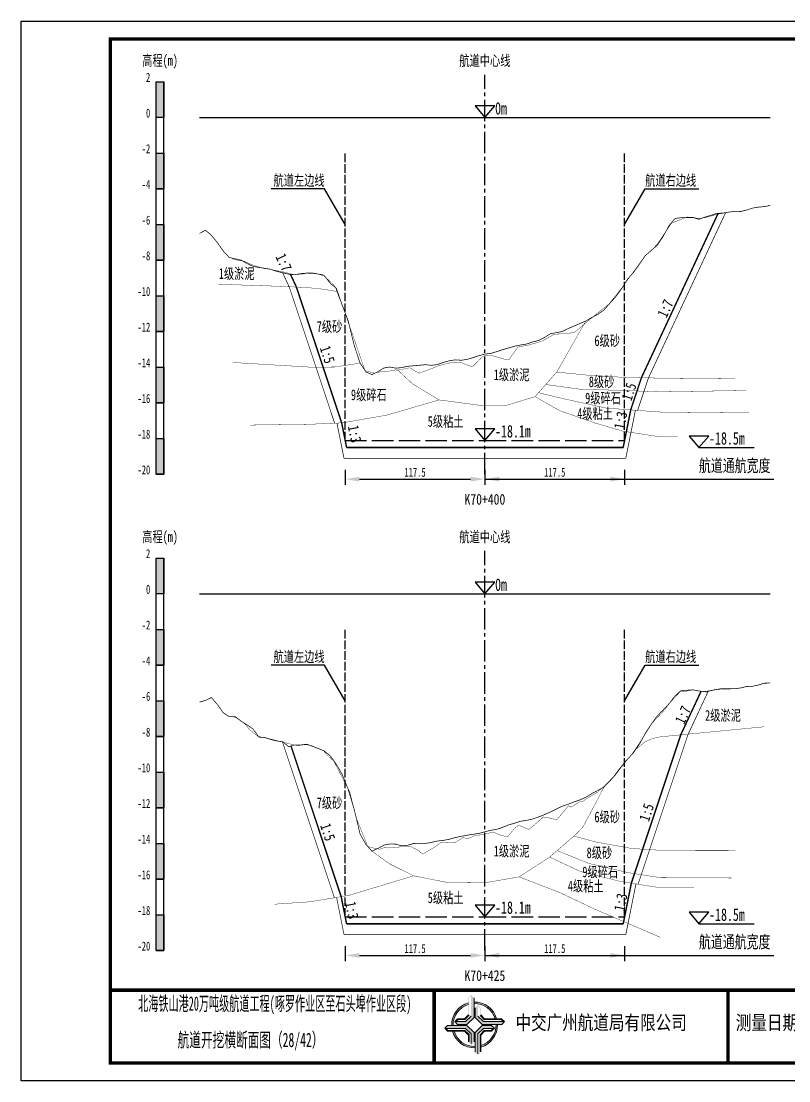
# Model space of a CAD drawing. Header units: millimetres. Extents: x 0 to 1680, y -8762 to 0.
# Drawn here: x 630 to 845.2, y -4752 to -4455 of the extents above; entities that cross this region are included whole.
import ezdxf
from ezdxf.enums import TextEntityAlignment as Align

# ---------------------------------------------------------------- set-up
doc = ezdxf.new("R2010")
doc.units = ezdxf.units.MM
for name, pattern in [('ACAD_ISO02W100', [15, 12, -3]), ('ACAD_ISO05W100', [33, 24, -3, 0, -3, 0, -3]), ('CENTER2', [1.125, 0.75, -0.125, 0.125, -0.125])]:
    doc.linetypes.add(name, pattern=pattern)
for name, color, linetype in [('0-桩号', 1, 'Continuous'), ('0-航道左右边线标注', 8, 'Continuous'), ('1-疏浚底高', 7, 'Continuous'), ('1-通航宽度', 7, 'Continuous'), ('1-通航底高', 7, 'Continuous'), ('202601', 5, 'Continuous'), ('DMX', 20, 'Continuous'), ('L1', 7, 'Continuous'), ('图幅外框线', 145, 'Continuous'), ('地质分层', 6, 'Continuous'), ('坡比', 1, 'Continuous'), ('尺寸标注', 1, 'Continuous'), ('开挖线', 4, 'Continuous'), ('标尺', 7, 'Continuous'), ('超挖线', 3, 'Continuous'), ('辅助框', 7, 'Continuous'), ('通航底面线', 7, 'ACAD_ISO02W100')]:
    doc.layers.add(name, color=color, linetype=linetype)
doc.styles.get("Standard").update_dxf_attribs({"font": 'arial.ttf'})
doc.styles.add('仿宋', font='仿宋_GB2312.ttf', dxfattribs={"width": 0.8})
doc.styles.add('仿宋GB2312', font='仿宋_GB2312.ttf', dxfattribs={"width": 0.7, "height": 2.5})
doc.styles.add('仿宋体', font='仿宋_GB2312.ttf', dxfattribs={"width": 0.8})
doc.dimstyles.new('2000', dxfattribs={"dimtxt": 3, "dimasz": 2.5, "dimexe": 1.25, "dimexo": 0.625, "dimtad": 1, "dimlfac": 2, "dimdsep": 46, "dimtxsty": 'Standard', "dimcen": 2.5, "dimadec": 0, "dimazin": 0, "dimtfac": 1, "dimtmove": 0, "dimatfit": 3, "dimfxl": 0, "dimarcsym": 0})

# ---------------------------------------------------------------- blocks, each defined once
blk = doc.blocks.new('标尺')
at = {"layer": '标尺', "linetype": 'Continuous'}
for points in [[(-2.116669999959413, 100), (0, 100), (0, 90), (-2.116669999959413, 90)], [(-2.116669999959413, 80), (0, 80), (0, 70), (-2.116669999959413, 70)], [(-2.116669999959413, 60), (0, 60), (0, 50), (-2.116669999959413, 50)], [(-2.116669999959413, 40), (0, 40), (0, 30), (-2.116669999959413, 30)], [(-2.116669999959413, 20), (0, 20), (0, 10), (-2.116669999959413, 10)], [(-2.116669999959413, 0), (0, 0), (0, -10), (-2.116669999959413, -10)]]:
    blk.add_hatch(color=256, dxfattribs=at).paths.add_polyline_path(points)
for p, q in [((-2.116669999959413, -10), (-2.116669999959413, 100)), ((0, -10), (0, 100)), ((-2.116669999959413, 80), (0, 80)), ((-2.116669999959413, 70), (0, 70)), ((-2.116669999959413, 60), (0, 60)), ((-2.116669999959413, 50), (0, 50)), ((-2.116669999959413, 40), (0, 40)), ((-2.116669999959413, 30), (0, 30)), ((-2.116669999959413, 20), (0, 20)), ((-2.116669999959413, 10), (0, 10)), ((-2.116669999959413, 0), (0, 0)), ((-2.116669999959413, -10), (0, -10))]:
    blk.add_line(p, q, dxfattribs=at)
at = {"layer": '标尺'}
for points in [[(-2.116669999959413, 100), (0, 100), (0, 90), (-2.116669999959413, 90)], [(-2.116669999959413, 100), (0, 100), (0, 90), (-2.116669999959413, 90)], [(-2.116669999959413, 80), (0, 80), (0, 70), (-2.116669999959413, 70)], [(-2.116669999959413, 80), (0, 80), (0, 70), (-2.116669999959413, 70)], [(-2.116669999959413, 60), (0, 60), (0, 50), (-2.116669999959413, 50)], [(-2.116669999959413, 60), (0, 60), (0, 50), (-2.116669999959413, 50)], [(-2.116669999959413, 40), (0, 40), (0, 30), (-2.116669999959413, 30)], [(-2.116669999959413, 40), (0, 40), (0, 30), (-2.116669999959413, 30)], [(-2.116669999959413, 20), (0, 20), (0, 10), (-2.116669999959413, 10)], [(-2.116669999959413, 20), (0, 20), (0, 10), (-2.116669999959413, 10)], [(-2.116669999959413, 0), (0, 0), (0, -10), (-2.116669999959413, -10)], [(-2.116669999959413, 0), (0, 0), (0, -10), (-2.116669999959413, -10)]]:
    blk.add_lwpolyline(points, close=True, dxfattribs=at)
at = {"layer": '标尺', "style": '仿宋GB2312', "width": 0.7}
blk.add_text('高程(m)', height=3, dxfattribs=at).set_placement((-1.058334999950603, 106.0000000009313), align=Align.MIDDLE_CENTER)
for s, p in [('2', (-3.816669999971054, 100)), ('0', (-3.816669999971054, 90)), ('-2', (-3.816669999971054, 80)), ('-4', (-3.816669999971054, 70)), ('-6', (-3.816669999971054, 60)), ('-8', (-3.816669999971054, 50)), ('-10', (-3.816669999971054, 40)), ('-12', (-3.816669999971054, 30)), ('-14', (-3.816669999971054, 20)), ('-16', (-3.816669999971054, 10)), ('-18', (-3.816669999971054, 0)), ('-20', (-3.816669999971054, -10))]:
    blk.add_text(s, height=2.5, dxfattribs=at).set_placement(p, align=Align.RIGHT)
blk = doc.blocks.new('通航底高')
at = {"layer": '1-通航底高'}
for p, q in [((-2.762494692986365, 3.232132659759372), (5.923793651163578e-06, 6.932765245437622e-06)), ((2.762506540631875, 3.232132659759372), (-2.762494692986365, 3.232132659759372)), ((5.923793651163578e-06, 6.932765245437622e-06), (2.762506540631875, 3.232132659759372))]:
    blk.add_line(p, q, dxfattribs=at)
at = {"layer": '1-通航底高', "style": '仿宋', "width": 0.7}
blk.add_attdef('通航底高', (2.856129719933961, 0.8203305718488991), '', height=3.5, dxfattribs=at)
blk = doc.blocks.new('疏浚底高')
at = {"layer": '1-疏浚底高'}
for p, q in [((-2.762500616780017, 3.232125726994127), (0, 0)), ((2.762500616838224, 3.232125726994127), (-2.762500616780017, 3.232125726994127)), ((0, 0), (2.762500616838224, 3.232125726994127)), ((-5.923793651163578e-06, -6.932765245437622e-06), (15.51466270413067, -6.932765245437622e-06))]:
    blk.add_line(p, q, dxfattribs=at)
at = {"layer": '1-疏浚底高', "style": '仿宋', "width": 0.7}
blk.add_attdef('疏浚底高', (2.856123796140309, 0.8203236390836537), '', height=3.5, dxfattribs=at)
blk = doc.blocks.new('*D244')
at = {"layer": 'Defpoints', "color": 0}
for p in [(720.8333333326782, -4572.5), (760, -4572.5), (760, -4583.352942607932)]:
    blk.add_point(p, dxfattribs=at)
at = {"layer": '尺寸标注', "color": 0, "lineweight": -2, "ltscale": 0.5}
for p, q in [((720.8333333326782, -4580.75), (720.8333333326782, -4584.952942607933)), ((760, -4580.75), (760, -4584.952942607933)), ((724.8333333326782, -4583.352942607932), (756, -4583.352942607932))]:
    blk.add_line(p, q, dxfattribs=at)
at = {"layer": '尺寸标注', "color": 0}
for points in [[(724.8333333326782, -4582.686275941265), (724.8333333326782, -4584.019609274599), (720.8333333326782, -4583.352942607932)], [(756, -4584.019609274599), (756, -4582.686275941265), (760, -4583.352942607932)]]:
    blk.add_solid(points, dxfattribs=at)
at = {"layer": '尺寸标注', "color": 0, "insert": (740.4166666663391, -4581.456514036504), "char_height": 2.5, "attachment_point": 5, "style": '仿宋GB2312'}
blk.add_mtext('117.5', dxfattribs=at)
blk = doc.blocks.new('*D245')
at = {"layer": 'Defpoints', "color": 0}
for p in [(720.8333333326782, -4706), (760, -4706), (760, -4716.85291229692)]:
    blk.add_point(p, dxfattribs=at)
at = {"layer": '尺寸标注', "color": 0, "lineweight": -2, "ltscale": 0.5}
for p, q in [((720.8333333326782, -4714.25), (720.8333333326782, -4718.452912296921)), ((760, -4714.25), (760, -4718.452912296921)), ((724.8333333326782, -4716.85291229692), (756, -4716.85291229692))]:
    blk.add_line(p, q, dxfattribs=at)
at = {"layer": '尺寸标注', "color": 0}
for points in [[(724.8333333326782, -4716.186245630253), (724.8333333326782, -4717.519578963587), (720.8333333326782, -4716.85291229692)], [(756, -4717.519578963587), (756, -4716.186245630253), (760, -4716.85291229692)]]:
    blk.add_solid(points, dxfattribs=at)
at = {"layer": '尺寸标注', "color": 0, "insert": (740.4166666663391, -4714.956483725492), "char_height": 2.5, "attachment_point": 5, "style": '仿宋GB2312'}
blk.add_mtext('117.5', dxfattribs=at)
blk = doc.blocks.new('*D301')
at = {"layer": 'Defpoints', "color": 0}
for p in [(760, -4572.5), (799.1666666671199, -4572.5), (799.1666666671199, -4583.35288877407)]:
    blk.add_point(p, dxfattribs=at)
at = {"layer": '尺寸标注', "color": 0, "lineweight": -2, "ltscale": 0.5}
for p, q in [((760, -4580.75), (760, -4584.952888774071)), ((799.1666666671199, -4580.75), (799.1666666671199, -4584.952888774071)), ((764, -4583.35288877407), (795.1666666671199, -4583.35288877407))]:
    blk.add_line(p, q, dxfattribs=at)
at = {"layer": '尺寸标注', "color": 0}
for points in [[(764, -4582.686222107403), (764, -4584.019555440737), (760, -4583.35288877407)], [(795.1666666671199, -4584.019555440737), (795.1666666671199, -4582.686222107403), (799.1666666671199, -4583.35288877407)]]:
    blk.add_solid(points, dxfattribs=at)
at = {"layer": '尺寸标注', "color": 0, "insert": (779.58333333356, -4581.456460202642), "char_height": 2.5, "attachment_point": 5, "style": '仿宋GB2312'}
blk.add_mtext('117.5', dxfattribs=at)
blk = doc.blocks.new('*D302')
at = {"layer": 'Defpoints', "color": 0}
for p in [(760, -4706), (799.166666664426, -4706), (799.166666664426, -4716.852858452188)]:
    blk.add_point(p, dxfattribs=at)
at = {"layer": '尺寸标注', "color": 0, "lineweight": -2, "ltscale": 0.5}
for p, q in [((760, -4714.25), (760, -4718.452858452189)), ((799.166666664426, -4714.25), (799.166666664426, -4718.452858452189)), ((764, -4716.852858452188), (795.166666664426, -4716.852858452188))]:
    blk.add_line(p, q, dxfattribs=at)
at = {"layer": '尺寸标注', "color": 0}
for points in [[(764, -4716.186191785521), (764, -4717.519525118855), (760, -4716.852858452188)], [(795.166666664426, -4717.519525118855), (795.166666664426, -4716.186191785521), (799.166666664426, -4716.852858452188)]]:
    blk.add_solid(points, dxfattribs=at)
at = {"layer": '尺寸标注', "color": 0, "insert": (779.583333332213, -4714.95642988076), "char_height": 2.5, "attachment_point": 5, "style": '仿宋GB2312'}
blk.add_mtext('117.5', dxfattribs=at)

msp = doc.modelspace()

# ---------------------------------------------------------------- hatches: boundary and pattern name
at = {"layer": '辅助框'}
h = msp.add_hatch(color=5, dxfattribs=at)
h.paths.add_polyline_path([(756.9546421004719, -4728.74553191449), (756.1757059279867, -4727.967633330601), (755.3669512679762, -4728.776153838413), (755.3669512679762, -4733.536597661751), (754.2904413528032, -4734.61202307679), (752.3438002486713, -4734.61202307679), (751.547657017488, -4735.407358598964), (752.3430715377517, -4736.199178398865), (754.978640901137, -4736.199178398865), (756.9546421004719, -4734.223855132359)])
h.paths.add_polyline_path([(756.1454878371842, -4733.835033672351), (754.5901777511127, -4735.390380010384), (751.8645652053542, -4735.390380010384), (752.4652603744156, -4734.792388774889), (754.409891606111, -4734.792388774889), (755.5465556777604, -4733.624466802376), (755.5465556777604, -4728.865021880406), (756.1454878371842, -4728.267331255215)], flags=16)
h = msp.add_hatch(color=5, dxfattribs=at)
edge = h.paths.add_edge_path()
edge.add_ellipse((757.1048981643207, -4736.349361724156), major_axis=(-6.017077195920141, 1.733884546287947e-06), ratio=0.9999999825377229, start_angle=-73.21171767175571, end_angle=1.446762146054482, ccw=False)
edge.add_line((755.3669512679762, -4730.588740434902), (755.3669512679762, -4730.167564622419))
edge.add_ellipse((757.1048981643207, -4736.349361724156), major_axis=(-6.421454345493813, 3.783831980513644e-06), ratio=0.9999999825377264, start_angle=-74.29719975771904, end_angle=1.35689506309039)
edge.add_line((750.685244392354, -4736.501418437975), (751.0897390786893, -4736.501279624957))
edge = h.paths.add_edge_path()
edge.add_ellipse((757.1048981643207, -4736.349361724156), major_axis=(-6.017077195920906, 2.624791690933952e-07), ratio=0.9999999825377339, start_angle=196.7802887631043, end_angle=271.43091869106274, ccw=False)
edge.add_line((762.865761531014, -4734.612217217224), (763.2869208644516, -4734.612217217224))
edge.add_ellipse((757.1048981643207, -4736.349361724156), major_axis=(-6.42145434549481, 2.055023733972632e-07), ratio=0.9999999825377471, start_angle=195.6953323995753, end_angle=271.3407921785149)
edge.add_line((756.9546421004719, -4729.929665483731), (756.9546421004719, -4730.334160818356))
edge = h.paths.add_edge_path()
edge.add_ellipse((757.1048981643207, -4736.349361724156), major_axis=(-6.421454345494847, 2.398647111377442e-07), ratio=0.9999999825377328, start_angle=105.7065267224622, end_angle=181.3336320078198)
edge.add_line((763.5246130752154, -4736.199907793301), (763.1201189920195, -4736.199907793301))
edge.add_ellipse((757.1048981643207, -4736.349361724156), major_axis=(-6.017077195920033, 3.038804149501319e-06), ratio=0.9999999825377467, start_angle=106.79232762585761, end_angle=181.4233031416354, ccw=False)
edge.add_line((758.8432505386062, -4742.109860479134), (758.8432505386062, -4742.53104462673))
edge = h.paths.add_edge_path()
edge.add_ellipse((757.1048981643207, -4736.349361724156), major_axis=(6.017077195919978, 2.129043967020969e-06), ratio=0.9999999825377341, start_angle=196.8039056354283, end_angle=271.4347580706571, ccw=False)
edge.add_line((751.3447520370073, -4738.088882915514), (750.9235845124311, -4738.089027449148))
edge.add_ellipse((757.1048981643207, -4736.349361724156), major_axis=(6.421454345494965, 1.010893226884053e-06), ratio=0.9999999825377122, start_angle=195.7186902341801, end_angle=271.3444001294426)
edge.add_line((757.2555596847124, -4742.769048223275), (757.2555596847124, -4742.364552247542))
h = msp.add_hatch(color=5, dxfattribs=at)
h.paths.add_polyline_path([(759.2303930922933, -4736.199907793301), (764.7087164382524, -4736.199907793301), (765.4866149795241, -4735.420971685188), (764.6780945357866, -4734.612217217224), (759.9176505202837, -4734.612217217224), (758.8422251479811, -4733.535707109707), (758.8422251479811, -4731.589066240566), (758.0468895400651, -4730.792922881383), (757.2550698898025, -4731.58833735873), (757.2550698898025, -4734.223906743782)])
h.paths.add_polyline_path([(758.0638682998307, -4733.835443486946), (758.0638682998307, -4731.109831133144), (758.6618594283648, -4731.710526152867), (758.6618594283648, -4733.65515742709), (759.8297815505452, -4734.791821563022), (764.5892263869829, -4734.791821563022), (765.1869169906265, -4735.390753594178), (759.6192146590836, -4735.390753594178)], flags=16)
h = msp.add_hatch(color=5, dxfattribs=at)
h.paths.add_polyline_path([(754.9782503555007, -4736.499945122498), (749.4999273299761, -4736.501825176257), (748.7222961379475, -4737.281028228062), (749.531094078023, -4738.089505327481), (754.2915378371663, -4738.087871709603), (755.3673325637467, -4739.164012334602), (755.368000605721, -4741.110653374451), (756.1636093948073, -4741.906523638027), (756.9551560134478, -4741.110837432163), (756.9542515548355, -4738.475268389004)])
h.paths.add_polyline_path([(756.1455864882953, -4738.864009014147), (756.1465218581743, -4741.589621367711), (755.5483246261067, -4740.989131426113), (755.5476572890766, -4739.044500322598), (754.3793451339193, -4737.908237114685), (749.6199005752094, -4737.909870391148), (749.0220044661946, -4737.311143438118), (754.5897064986713, -4737.309232793586)], flags=16)
h = msp.add_hatch(color=5, dxfattribs=at)
h.paths.add_polyline_path([(759.2315609054156, -4736.499116606969), (757.2555596847124, -4738.474439873475), (757.2555596847124, -4743.952763262051), (758.034495878566, -4744.730661675232), (758.8432505386062, -4743.92214116742), (758.8432505386062, -4739.161697344082), (759.9197604537494, -4738.086271929044), (761.8664015578813, -4738.086271929044), (762.6625447677262, -4737.290936406868), (761.8671302474625, -4736.499116606969)])
h.paths.add_polyline_path([(759.6200240768082, -4737.307915166633), (762.34563657986, -4737.307915166633), (761.744941432137, -4737.905906230944), (759.8003101791031, -4737.905906230944), (758.6636461074538, -4739.073828203457), (758.6636461074538, -4743.833273125428), (758.0647139693684, -4744.430963750619), (758.0647139693684, -4738.863261333483)], flags=16)

# ---------------------------------------------------------------- linework, layer by layer
at = {"layer": '0-航道左右边线标注', "linetype": 'ACAD_ISO02W100', "ltscale": 0.2}
for points in [[(720.8333333333721, -4572.5), (720.8333333336059, -4491.999999999898)], [(799.1666666666279, -4572.5), (799.1666666668616, -4492.000000000102)], [(720.8333333333721, -4706), (720.8333333336059, -4625.499999998967)], [(799.1666666666279, -4706), (799.1666666668616, -4625.499999999171)]]:
    msp.add_lwpolyline(points, dxfattribs=at)
at = {"layer": '0-航道左右边线标注'}
for points in [[(720.8333333330256, -4511.999999999898), (715.0598306411584, -4501.999999999882), (700.0598306411584, -4501.999999999838)], [(799.1666666668034, -4512.000000000102), (804.9401693587288, -4502.000000000118), (819.9401693587288, -4502.000000000162)], [(720.8333333330256, -4645.499999998967), (715.0598306411584, -4635.49999999895), (700.0598306411584, -4635.499999998907)], [(799.1666666668034, -4645.499999999171), (804.9401693587288, -4635.499999999187), (819.9401693587288, -4635.499999999231)]]:
    msp.add_lwpolyline(points, dxfattribs=at)
at = {"layer": '1-通航宽度'}
for points in [[(760, -4583.35), (841, -4583.35)], [(760, -4716.85), (841, -4716.85)]]:
    msp.add_lwpolyline(points, dxfattribs=at)
at = {"layer": '202601', "color": 1, "linetype": 'Continuous', "const_width": 0.1}
for points in [[(689.1659999998005, -4521.550000000001), (689.2797037035045, -4521.649999141691), (690.9063703701706, -4522.050001144411), (692.6297037035046, -4522.300002098082), (693.3930370368375, -4522.70000171661), (695.2230370368376, -4523.449999809261), (697.9630370368376, -4524.300000190733), (699.9630370368376, -4524.60000228882), (701.7530370368376, -4524.950000762941), (703.1997037035046, -4525.20000171661), (706.6063703701706, -4526.050002098082), (708.5797037035046, -4525.89999866486), (708.9563703701706, -4525.85000228882), (709.5663703701706, -4525.75), (711.3930370368375, -4525.449997901911), (712.0130370368375, -4525.600001335142), (714.5563703701706, -4526.050002098082), (717.5397037035046, -4528.849999427792), (718.1430370368375, -4529.750000953671), (719.1130370368376, -4532.450000762941), (720.5530370368376, -4535.800001144411), (721.6830370368376, -4539.449998855593), (723.0730370368376, -4543.300001144411), (725.9830370368376, -4551.800000190733), (726.3430370368376, -4552.799999237062), (726.5963703701706, -4552.99999904632), (729.0197037035045, -4553.649999618532), (729.5597037035046, -4553.449999809261), (730.0763703701706, -4553.35000228882), (732.5197037035045, -4553.199998855593), (734.8730370368376, -4552.74999809265), (735.6330370368375, -4552.799999237062), (738.9330370368376, -4552.149998664852), (740.3697037035046, -4552.99999904632), (741.5397037035046, -4553.649999618532), (743.9097037035045, -4552.799999237062), (747.0097037035046, -4551.600000381472), (748.6330370368375, -4551.149999618532), (750.3130370368376, -4550.75), (751.8763703701707, -4550.699998855593), (753.0063703701705, -4550.75), (753.1863703701706, -4550.600001335142), (753.7963703701706, -4550.89999866486), (756.4263703701706, -4551.899997711183), (758.3930370368375, -4550.000001907352), (759.3430370368376, -4548.95000171661), (760.2430370368376, -4548.700000762941), (761.5263703701705, -4548.599998474119), (766.2430370368376, -4549.950000762941), (766.6997037035046, -4549.950000762941), (767.2997037035046, -4549.100000381472), (769.2230370368376, -4546.349999427792), (771.6230370368376, -4545.85000228882), (771.9730370368376, -4545.89999866486), (772.4330370368376, -4545.699998855593), (776.0130370368375, -4544.699999809261), (779.0663703701706, -4542.94999790192), (779.3763703701705, -4542.799999237062), (779.6197037035046, -4542.70000171661), (781.7863703701705, -4542.650000572201), (784.8730370368376, -4542.300002098082), (785.4797037035046, -4541.949998855593), (790.5397037035045, -4537.650000572201), (794.0697037035046, -4534.849998474119), (794.6097037035046, -4534.449998855593), (794.8363703701706, -4534.19999790192), (797.1097037035046, -4531.349999427792), (798.3397037035046, -4529.800002098082), (798.5497037035046, -4529.550001144411), (800.4863703701706, -4526.850001335142), (803.6830370368376, -4522.450000762941), (804.6663703701706, -4521.0499997139), (805.4563703701706, -4520.250000476832), (807.2730370368375, -4518.749999523161), (808.6830370368376, -4516.949998855593), (812.1163703701706, -4511.900000095369), (812.3130370368375, -4511.600000381472), (812.4330370368376, -4511.549999237062), (813.3597037035046, -4511.200000762941), (816.7363703701706, -4509.850000858301), (817.3497037035046, -4509.999999523161), (820.5630370368375, -4510.299999237062), (823.1963703701706, -4509.699999809261), (823.9863703701706, -4509.449998855593), (825.0063703701705, -4509.149999141691), (827.9863703701706, -4508.600000858301), (827.9963703701706, -4508.500000953671)], [(689.1660000001984, -4649.899999999068), (690.2630370372354, -4650.249999045387), (692.7530370372355, -4652.000000952738), (693.2063703705685, -4652.549999236129), (694.1630370372355, -4653.6999993315), (696.3863703705686, -4655.449998854659), (700.7863703705685, -4656.400001524949), (701.5863703705685, -4656.600001334211), (703.9597037039025, -4657.200000762008), (706.7730370372356, -4657.949998854659), (707.7963703705685, -4657.999999999069), (709.7097037039025, -4657.800000189802), (711.2930370372355, -4657.999999999069), (714.6430370372354, -4659.399998663919), (715.8697037039025, -4660.750000952738), (717.6030370372355, -4662.349999426859), (721.7030370372355, -4670.249999045387), (722.0730370372355, -4670.849998473188), (722.2630370372354, -4671.600001334211), (724.0697037039025, -4678.700001715677), (726.1997037039025, -4683.850000380538), (727.1030370372355, -4686.249998091718), (727.8497037039025, -4686.550000189802), (730.4563703705685, -4687.099998473188), (732.1530370372354, -4686.550000189802), (732.9330370372355, -4686.749999999069), (735.8530370372355, -4686.550000189802), (736.0563703705685, -4686.400001524949), (739.0663703705685, -4686.249998091718), (741.0530370372355, -4687.299998282449), (742.5697037039025, -4688.450000762008), (746.3897037039025, -4686.200001715677), (747.4997037039025, -4685.300000189802), (748.4397037039025, -4685.100000380538), (750.3797037039025, -4685.199997900978), (751.6930370372355, -4685.150001524949), (753.9730370372355, -4683.799999236129), (755.1230370372355, -4684.14999771025), (757.0830370372355, -4683.349998473188), (759.3497037039025, -4682.949998854659), (760.6830370372355, -4682.699997900978), (762.2897037039024, -4682.250001906419), (764.2597037039025, -4683.100002287887), (766.2763703705684, -4683.650000571268), (768.3630370372355, -4681.200001715677), (769.4463703705685, -4680.350001334211), (772.2930370372355, -4681.550000189802), (773.2230370372355, -4680.849998473188), (776.3830370372355, -4678.050001143478), (777.4330370372355, -4678.199999808328), (780.1230370372355, -4678.850000380538), (782.3797037039025, -4676.200001715677), (783.4063703705685, -4674.900000571268), (784.1597037039026, -4675.300000189802), (786.4997037039025, -4673.850000380538), (787.4163703705685, -4673.749998091718), (787.7930370372355, -4673.399999617599), (788.2330370372355, -4673.050001143478), (791.6897037039025, -4671.049998282449), (793.5597037039025, -4669.199998854659), (796.0763703705685, -4666.699998854659), (797.7197037039025, -4664.500000952738), (799.6463703705684, -4662.099998473188), (801.1463703705684, -4660.550001143478), (803.3197037039025, -4657.349999426859), (803.7963703705685, -4656.600001334211), (806.9997037039025, -4651.599998950018), (808.2463703705685, -4650.300000189802), (810.5630370372355, -4647.800000189802), (811.4697037039025, -4646.499999045387), (812.6830370372354, -4645.149999140758), (814.9030370372354, -4642.800000189802), (816.1563703705685, -4642.849998950029), (818.5663703705685, -4642.400000571268), (819.6630370372355, -4642.700000285169), (822.1663703705685, -4643.050001143478), (824.3230370372355, -4642.349999426859), (826.2897037039025, -4642.049999712968), (827.0697037039025, -4642.000000952738), (828.0530370372355, -4642.100000857379)]]:
    msp.add_lwpolyline(points, dxfattribs=at)
at = {"layer": 'DMX', "color": 7, "linetype": 'Continuous', "const_width": 0.2}
for points in [[(679.9999999999995, -4514.48499999987), (679.9999999999995, -4514.48499999987), (681.6666666666279, -4513.604999999981), (683.3333333333721, -4515.01500000013), (685, -4517.069999999832), (686.6666666666279, -4519.455000000075), (688.3333333333721, -4521.229999999981), (690, -4521.620000000112), (691.6666666666279, -4521.955000000075), (693.3333333333721, -4522.935000000056), (695, -4523.709999999963), (696.6666666666279, -4524.035000000149), (698.3333333333721, -4524.274999999907), (700, -4524.555000000168), (701.6666666666279, -4525.129999999888), (703.3333333333721, -4525.504999999888), (705, -4525.910000000149), (706.6666666666279, -4526.060000000056), (708.3333333333721, -4525.76500000013), (710, -4525.60999999987), (711.6666666666279, -4525.654999999795), (713.3333333333721, -4525.870000000112), (715, -4526.334999999963), (716.6666666666279, -4528.509999999776), (718.3333333333721, -4529.830000000075), (720, -4534.625), (721.6666666666279, -4538.990000000224), (723.3333333333721, -4545.785000000149), (725, -4550.839999999851), (726.6666666666279, -4553.305000000168), (728.3333333333721, -4554.055000000168), (730, -4553.270000000019), (731.6666666666279, -4552.209999999963), (733.3333333333721, -4551.930000000168), (735, -4552.254999999888), (736.6666666666279, -4552.095000000205), (738.3333333333721, -4551.720000000205), (740, -4551.584999999963), (741.6666666666279, -4551.435000000056), (743.3333333333721, -4551.279999999795), (745, -4551.444999999832), (746.6666666666279, -4551.26500000013), (748.3333333333721, -4550.649999999907), (750, -4550.200000000186), (751.6666666666279, -4549.919999999925), (753.3333333333721, -4550.044999999925), (755, -4549.794999999925), (756.6666666666279, -4549.310000000056), (758.3333333333721, -4548.740000000224), (760, -4548.299999999814), (761.6666666666279, -4548.115000000224), (763.3333333333721, -4547.615000000224), (765, -4547.060000000056), (766.6666666666279, -4546.589999999851), (768.3333333333721, -4546.095000000205), (770, -4545.754999999888), (771.6666666666279, -4545.5), (773.3333333333721, -4544.915000000037), (775, -4544.5), (776.6666666666279, -4543.665000000037), (778.3333333333721, -4542.629999999888), (780, -4542.299999999814), (781.6666666666279, -4541.979999999981), (783.3333333333721, -4541.160000000149), (785, -4540.430000000168), (786.6666666666279, -4539.720000000205), (788.3333333333721, -4539.004999999888), (790, -4538.035000000149), (791.6666666666279, -4537.160000000149), (793.3333333333721, -4535.990000000224), (795, -4534.100000000093), (796.6666666666279, -4532.26500000013), (798.3333333333721, -4529.955000000075), (800, -4527.314999999944), (801.6666666666279, -4525.404999999795), (803.3333333333721, -4523.084999999963), (805, -4520.649999999907), (806.6666666666279, -4519.229999999981), (808.3333333333721, -4517.790000000037), (810, -4515.270000000019), (811.6666666666279, -4512.240000000224), (813.3333333333721, -4510.279999999795), (815, -4510.069999999832), (816.6666666666279, -4510.024999999907), (818.3333333333721, -4510.01500000013), (820, -4510.51500000013), (821.6666666666279, -4509.924999999814), (823.3333333333721, -4509.424999999814), (825, -4508.875), (826.6666666666279, -4508.785000000149), (828.3333333333721, -4508.520000000019), (830, -4508.314999999944), (831.6666666666279, -4508.339999999851), (833.3333333333721, -4507.955000000075), (835, -4507.399999999907), (836.6666666666279, -4507.125), (838.3333333333721, -4506.970000000205), (839.9999999999995, -4506.64000000013)], [(679.9999999999995, -4645.845000000205), (679.9999999999995, -4645.845000000205), (681.6666666666279, -4645.375), (683.3333333333721, -4644.569999999832), (685, -4646.524999999907), (686.6666666666279, -4648.850000000093), (688.3333333333721, -4649.939999999944), (690, -4649.910000000149), (691.6666666666279, -4651.220000000205), (693.3333333333721, -4652.23499999987), (695, -4653.404999999795), (696.6666666666279, -4655.669999999925), (698.3333333333721, -4655.794999999925), (700, -4656.350000000093), (701.6666666666279, -4656.729999999981), (703.3333333333721, -4656.98499999987), (705, -4658.35999999987), (706.6666666666279, -4657.845000000205), (708.3333333333721, -4657.875), (710, -4657.64000000013), (711.6666666666279, -4658.245000000112), (713.3333333333721, -4658.89000000013), (715, -4659.580000000075), (716.6666666666279, -4660.924999999814), (718.3333333333721, -4663.26500000013), (720, -4666.134999999776), (721.6666666666279, -4670.299999999814), (723.3333333333721, -4675.799999999814), (725, -4682.810000000056), (726.6666666666279, -4685.794999999925), (728.3333333333721, -4687.625), (730, -4686.870000000112), (731.6666666666279, -4685.955000000075), (733.3333333333721, -4685.64000000013), (735, -4685.669999999925), (736.6666666666279, -4686.134999999776), (738.3333333333721, -4685.98499999987), (740, -4685.490000000224), (741.6666666666279, -4685.435000000056), (743.3333333333721, -4685.459999999963), (745, -4685.189999999944), (746.6666666666279, -4684.790000000037), (748.3333333333721, -4684.615000000224), (750, -4684.305000000168), (751.6666666666279, -4683.814999999944), (753.3333333333721, -4683.475000000093), (755, -4683.165000000037), (756.6666666666279, -4682.910000000149), (758.3333333333721, -4682.660000000149), (760, -4682.209999999963), (761.6666666666279, -4681.770000000019), (763.3333333333721, -4681.520000000019), (765, -4680.924999999814), (766.6666666666279, -4680.274999999907), (768.3333333333721, -4679.794999999925), (770, -4679.25), (771.6666666666279, -4678.995000000112), (773.3333333333721, -4678.620000000112), (775, -4678.069999999832), (776.6666666666279, -4677.410000000149), (778.3333333333721, -4676.669999999925), (780, -4675.834999999963), (781.6666666666279, -4675.040000000037), (783.3333333333721, -4674.479999999981), (785, -4673.814999999944), (786.6666666666279, -4673.25), (788.3333333333721, -4672.5), (790, -4671.470000000205), (791.6666666666279, -4670.600000000093), (793.3333333333721, -4669.705000000075), (795, -4668.035000000149), (796.6666666666279, -4666.134999999776), (798.3333333333721, -4663.924999999814), (800, -4661.834999999963), (801.6666666666279, -4660.024999999907), (803.3333333333721, -4657.60999999987), (805, -4654.549999999814), (806.6666666666279, -4652.004999999888), (808.3333333333721, -4649.729999999981), (810, -4648), (811.6666666666279, -4646.274999999907), (813.3333333333721, -4644.089999999851), (815, -4642.620000000112), (816.6666666666279, -4642.524999999907), (818.3333333333721, -4642.410000000149), (820, -4642.75), (821.6666666666279, -4642.899999999907), (823.3333333333721, -4642.634999999776), (825, -4642.310000000056), (826.6666666666279, -4642.149999999907), (828.3333333333721, -4642.134999999776), (830, -4642.10999999987), (831.6666666666279, -4641.89000000013), (833.3333333333721, -4641.490000000224), (835, -4641.419999999925), (836.6666666666279, -4641.080000000075), (838.3333333333721, -4640.544999999925), (839.9999999999995, -4640.529999999795)]]:
    msp.add_lwpolyline(points, dxfattribs=at)
at = {"layer": 'L1', "linetype": 'CENTER2', "ltscale": 8}
for p, q in [((759.9999999999995, -4582), (759.9999999999995, -4470)), ((759.9999999999995, -4715.499999999069), (759.9999999999995, -4603.499999999069))]:
    msp.add_line(p, q, dxfattribs=at)
at = {"layer": 'L1'}
for p, q in [((757.2374993832195, -4478.767874272773), (759.9999999999995, -4481.999999999767)), ((762.7625006168378, -4478.767874272773), (757.2374993832195, -4478.767874272773)), ((759.9999999999995, -4481.999999999767), (762.7625006168378, -4478.767874272773)), ((679.9999999999995, -4481.999999999767), (839.9999999999995, -4482.000000000233)), ((757.2374993832195, -4612.267874271842), (759.9999999999995, -4615.499999998836)), ((762.7625006168378, -4612.267874271842), (757.2374993832195, -4612.267874271842)), ((759.9999999999995, -4615.499999998836), (762.7625006168378, -4612.267874271842)), ((679.9999999999995, -4615.499999998836), (839.9999999999995, -4615.499999999302))]:
    msp.add_line(p, q, dxfattribs=at)
at = {"layer": '图幅外框线'}
msp.add_lwpolyline([(630.0000000001985, -4454.999999999767), (1050.000000000198, -4454.999999999767), (1050.000000000198, -4751.999999999767), (630.0000000001985, -4751.999999999767)], close=True, dxfattribs=at)
at = {"layer": '地质分层', "linetype": 'ACAD_ISO05W100', "ltscale": 0.2, "const_width": 0.1, "flags": 128}
for points in [[(685.2094108124729, -4528.721971536987), (703.736128654331, -4529.34803382447), (710.8337391670793, -4529.730051304214), (714.318450717954, -4530.083904210478), (718.6587125518126, -4530.766116011888)], [(735, -4552.254999999888), (739.6741341522429, -4556.623636928387), (747.1523176883347, -4561.152830681764), (760, -4562.84999997355), (765.5, -4562.84999997355), (774.0625058235601, -4560.236895831302), (780.134398401482, -4553.353333177045), (788.3333333333721, -4539.004999999888)], [(689.2612822863739, -4550.65652954299), (710.8337391670793, -4551.948164858855), (717.8470511375926, -4551.92686873069), (725, -4550.839999999851)], [(780.134398401482, -4553.353333177045), (788.853263173718, -4554.224512120709), (798.357034527231, -4554.796971402131), (809.1669010939077, -4555.051000105683), (830.1464469067287, -4555.234122126363)], [(777.0602067509899, -4556.838472376578), (786.8930842380505, -4558.180726174731), (797.730083436938, -4558.451343289576), (809.1669010939077, -4558.884333757218), (833.2589355041273, -4558.510670887772)], [(694.2518407977186, -4568.199804439675), (710.8337391670793, -4567.979032800999), (720.1001783628017, -4567.573742152657), (732.5125574376434, -4565.411407320295), (747.1523176883347, -4561.152830681764)], [(774.0625058235601, -4560.236895831302), (780.9019090034999, -4564.142629384995), (791.0994320071768, -4567.687713591382), (798.7007790759671, -4569.914059779607), (809.1669010939077, -4571.495444232132), (814.0370983236498, -4571.53645607019)], [(775.027565944707, -4559.142829735298), (782.1050149246585, -4560.82652889099), (793.9871645534877, -4563.439024886116), (809.1669010939077, -4564.550999788102), (834.0306211411953, -4564.804600481875)], [(802.3124055148801, -4659.089324408676), (804.8667153745191, -4656.998522387352), (807.0007919662166, -4656.041700771544), (809.1669010939077, -4655.582070758101), (838.3427364639938, -4652.76283839019)], [(793.3333333333721, -4669.705000000075), (791.5433773964178, -4673.254278588109), (787.5068756028777, -4680.819114858285), (785.6419654143974, -4682.785205211025), (778.1422108642291, -4689.299791837111), (769.5903474923689, -4694.833911838941), (760, -4696.500000026543), (749.449282781221, -4696.411297368817), (740.0185745402705, -4694.544559692964), (733.1916964652482, -4691.155080327298), (728.3333333333721, -4687.625)], [(784.9303244003095, -4683.403365045786), (791.4452640735544, -4685.139053693973), (801.1758789957967, -4686.885574921034), (809.1669010939077, -4687.38999989396), (830.2271642501, -4687.404951614793)], [(778.1422108642291, -4689.299791837111), (786.7692248662934, -4693.32834392786), (798.0793946990743, -4696.139119001105), (809.1669010939077, -4697.890000211541), (818.6136085400358, -4697.872629789636)], [(780.2441667811945, -4687.473948895931), (789.183786778478, -4691.078578950837), (800.1891790558584, -4693.655686553568), (809.1669010939077, -4695.056667196099), (829.115909099346, -4695.155529871583)], [(701.046014431864, -4702.497580368537), (710.8337391670793, -4701.835166239645), (721.9135352340527, -4700.018311261199), (740.0185745402705, -4694.544559692964)], [(769.5903474923689, -4694.833911838941), (780.9568802977446, -4699.218429519329), (791.1474449099042, -4704.054669614881), (809.1669010939077, -4711.778889100533)]]:
    msp.add_lwpolyline(points, dxfattribs=at)
at = {"layer": '开挖线', "linetype": 'Continuous', "const_width": 0.4, "flags": 128}
for points in [[(803.883558783773, -4554.926843106225), (825.3840981738222, -4508.854258698648)], [(707.1662620663001, -4529.532655243026), (705.496544488125, -4525.954689004054)], [(719.850267854089, -4567.584672607168), (707.1662620663001, -4529.532655243026)], [(800.8779069394027, -4563.94379863952), (803.883558783773, -4554.926843106225)], [(798.7666666674149, -4574.5), (800.8779069394027, -4563.94379863952)], [(721.2333333325842, -4574.5), (719.850267854089, -4567.584672607168)], [(721.2333333325842, -4574.5), (798.7666666674149, -4574.5)], [(814.905130856785, -4655.027591241856), (820.6090915895325, -4642.804818243025)], [(801.0451747617149, -4696.607459527915), (814.905130856785, -4655.027591241856)], [(719.7092857537436, -4700.379762105405), (705.6370792253488, -4658.16314251936)], [(798.7666666674149, -4708), (801.0451747617149, -4696.607459527915)], [(721.2333333325842, -4708), (719.7092857537436, -4700.379762105405)], [(721.2333333325842, -4708), (798.7666666674149, -4708)]]:
    msp.add_lwpolyline(points, dxfattribs=at)
at = {"layer": '超挖线', "linetype": 'ACAD_ISO02W100', "ltscale": 0.5, "const_width": 0.2, "flags": 128}
for points in [[(805.8618636437304, -4554.973332691984), (827.476509217066, -4508.656235034572)], [(705.1147326039882, -4529.422234966596), (703.2812174519904, -4525.493273926578)], [(717.8789954980443, -4567.67089108164), (705.1297122107844, -4529.423041219859)], [(802.8302466216783, -4564.086815135298), (805.8680258329014, -4554.973477501628)], [(799.4999999674155, -4577.5), (802.1919879281136, -4564.040060196809)], [(720.5000000325836, -4577.5), (718.5284967400612, -4567.642483537607)], [(720.5000000325836, -4577.5), (799.4999999674155, -4577.5)], [(816.9995768459498, -4654.825206979312), (822.6366458950911, -4642.745773302512)], [(717.812928238578, -4700.690725102514), (703.2395713428491, -4656.970654415327)], [(802.9451739533811, -4696.907497495521), (816.9717064284096, -4654.827900070435)], [(799.4999999674155, -4711), (802.337686712036, -4696.811566277214)], [(720.5000000325836, -4711), (718.4182916632271, -4700.591458153448)], [(720.5000000325836, -4711), (799.4999999674155, -4711)]]:
    msp.add_lwpolyline(points, dxfattribs=at)
at = {"layer": '辅助框', "color": 5, "linetype": 'Continuous', "lineweight": 0}
for p, q in [((756.9546421004719, -4734.223855132359), (756.9546421004719, -4728.74553191449)), ((755.3669512679762, -4733.536597661751), (754.2904413528032, -4734.61202307679)), ((755.5465556777604, -4733.624466802376), (754.409891606111, -4734.792388774889)), ((754.5901777511127, -4735.390380010384), (756.1454878371842, -4733.835033672351)), ((757.2550698898025, -4731.58833735873), (757.2550698898025, -4734.223906743782)), ((758.0638682998307, -4733.835443486946), (759.6192146590836, -4735.390753594178)), ((759.8297815505452, -4734.791821563022), (758.6618594283648, -4733.65515742709)), ((759.9176505202837, -4734.612217217224), (758.8422251479811, -4733.535707109707)), ((749.4999273299761, -4736.501825176257), (748.7222961379475, -4737.281028228062)), ((754.9782503555007, -4736.499945122498), (749.4999273299761, -4736.501825176257)), ((752.3438002486713, -4734.61202307679), (751.547657017488, -4735.407358598964)), ((751.547657017488, -4735.407358598964), (752.3430715377517, -4736.199178398865)), ((752.4652603744156, -4734.792388774889), (751.8645652053542, -4735.390380010384)), ((751.8645652053542, -4735.390380010384), (754.5901777511127, -4735.390380010384)), ((752.3430715377517, -4736.199178398865), (754.978640901137, -4736.199178398865)), ((754.2904413528032, -4734.61202307679), (752.3438002486713, -4734.61202307679)), ((754.409891606111, -4734.792388774889), (752.4652603744156, -4734.792388774889)), ((756.9542515548355, -4738.475268389004), (754.9782503555007, -4736.499945122498)), ((754.978640901137, -4736.199178398865), (756.9546421004719, -4734.223855132359)), ((757.2550698898025, -4734.223906743782), (759.2303930922933, -4736.199907793301)), ((759.2315609054156, -4736.499116606969), (757.2555596847124, -4738.474439873475)), ((759.2303930922933, -4736.199907793301), (764.7087164382524, -4736.199907793301)), ((761.8671302474625, -4736.499116606969), (759.2315609054156, -4736.499116606969)), ((759.6192146590836, -4735.390753594178), (765.1869169906265, -4735.390753594178)), ((764.5892263869829, -4734.791821563022), (759.8297815505452, -4734.791821563022)), ((764.6780945357866, -4734.612217217224), (759.9176505202837, -4734.612217217224)), ((762.6625447677262, -4737.290936406868), (761.8671302474625, -4736.499116606969)), ((765.1869169906265, -4735.390753594178), (764.5892263869829, -4734.791821563022)), ((765.4866149795241, -4735.420971685188), (764.6780945357866, -4734.612217217224)), ((764.7087164382524, -4736.199907793301), (765.4866149795241, -4735.420971685188)), ((748.7222961379475, -4737.281028228062), (749.531094078023, -4738.089505327481)), ((754.5897064986713, -4737.309232793586), (749.0220044661946, -4737.311143438118)), ((749.0220044661946, -4737.311143438118), (749.6199005752094, -4737.909870391148)), ((749.531094078023, -4738.089505327481), (754.2915378371663, -4738.087871709603)), ((749.6199005752094, -4737.909870391148), (754.3793451339193, -4737.908237114685)), ((754.2915378371663, -4738.087871709603), (755.3673325637467, -4739.164012334602)), ((754.3793451339193, -4737.908237114685), (755.5476572890766, -4739.044500322598)), ((756.1455864882953, -4738.864009014147), (754.5897064986713, -4737.309232793586)), ((755.3673325637467, -4739.164012334602), (755.368000605721, -4741.110653374451)), ((755.5476572890766, -4739.044500322598), (755.5483246261067, -4740.989131426113)), ((756.1465218581743, -4741.589621367711), (756.1455864882953, -4738.864009014147)), ((756.9551560134478, -4741.110837432163), (756.9542515548355, -4738.475268389004)), ((757.2555596847124, -4738.474439873475), (757.2555596847124, -4743.952763262051)), ((759.6200240768082, -4737.307915166633), (758.0647139693684, -4738.863261333483)), ((758.0647139693684, -4738.863261333483), (758.0647139693684, -4744.430963750619)), ((758.6636461074538, -4739.073828203457), (759.8003101791031, -4737.905906230944)), ((758.6636461074538, -4743.833273125428), (758.6636461074538, -4739.073828203457)), ((758.8432505386062, -4739.161697344082), (759.9197604537494, -4738.086271929044)), ((758.8432505386062, -4743.92214116742), (758.8432505386062, -4739.161697344082)), ((762.34563657986, -4737.307915166633), (759.6200240768082, -4737.307915166633)), ((759.8003101791031, -4737.905906230944), (761.744941432137, -4737.905906230944)), ((759.9197604537494, -4738.086271929044), (761.8664015578813, -4738.086271929044)), ((761.744941432137, -4737.905906230944), (762.34563657986, -4737.307915166633)), ((761.8664015578813, -4738.086271929044), (762.6625447677262, -4737.290936406868))]:
    msp.add_line(p, q, dxfattribs=at)
at = {"layer": '辅助框', "color": 24, "const_width": 1}
msp.add_lwpolyline([(1045.000000000198, -4746.999999999767), (1045.000000000198, -4459.999999999767), (655.0000000001985, -4459.999999999767), (655.0000000001985, -4746.999999999767)], close=True, dxfattribs=at)
for points in [[(655.0000000001985, -4726.581966023159), (1045.000000000198, -4726.581966023159)], [(745.8011873341331, -4726.581966023159), (745.8011873341331, -4746.999999999767)], [(828.1590174284163, -4726.581966023159), (828.1590174284163, -4746.999999999767)]]:
    msp.add_lwpolyline(points, dxfattribs=at)
at = {"layer": '辅助框', "color": 5, "linetype": 'Continuous', "lineweight": 0}
for major_axis, ratio, start_param, end_param in [((-6.421454345493874, 3.783831980513667e-06), 0.9999999825377256, -1.296730760784131, 0.02368228645498349), ((-6.017077195920137, 1.733884546287946e-06), 0.9999999825377225, -1.277785524412653, 0.02525076294187012), ((-6.421454345494849, 2.055023733972644e-07), 0.9999999825377464, 3.415527881157325, 4.735790218484762), ((-6.017077195920323, 2.624791690933738e-07), 0.9999999825377344, 3.434463941941369, 4.737363222872061), ((-6.421454345494839, 2.398647111377438e-07), 0.9999999825377329, 1.844926932154336, 3.164868923136232), ((-6.017077195919474, 3.038804149501042e-06), 0.9999999825377472, 1.863877732939714, 3.166433979665309), ((6.421454345494936, 1.01089322688405e-06), 0.9999999825377134, 3.415935552277314, 4.735853189107702), ((6.017077195919973, 2.129043967020968e-06), 0.9999999825377346, 3.434876134122447, 4.737430232687218)]:
    msp.add_ellipse((757.1048981643207, -4736.349361724156), major_axis=major_axis, ratio=ratio, start_param=start_param, end_param=end_param, dxfattribs=at)
at = {"layer": '通航底面线', "ltscale": 0.5}
for points in [[(720.8333333333721, -4572.5), (760, -4572.5), (799.1666666666279, -4572.5)], [(720.8333333333721, -4706), (760, -4706), (799.1666666666279, -4706)]]:
    msp.add_lwpolyline(points, dxfattribs=at)

# ---------------------------------------------------------------- block references
at = {"layer": '1-疏浚底高'}
for p in [(820, -4574.5), (820, -4708)]:
    msp.add_blockref('疏浚底高', p, dxfattribs=at).add_auto_attribs({'疏浚底高': '-18.5m'})
at = {"layer": '1-通航底高'}
for p in [(760, -4572.5), (760, -4706)]:
    msp.add_blockref('通航底高', p, dxfattribs=at).add_auto_attribs({'通航底高': '-18.1m'})
at = {"layer": '标尺'}
for p in [(669.9999999999995, -4572), (669.9999999999995, -4705.499999999069)]:
    msp.add_blockref('标尺', p, dxfattribs=at)

# ---------------------------------------------------------------- texts
at = {"layer": '0-桩号', "style": '仿宋', "width": 0.8}
for s, p in [('K70+400', (760, -4589.0289)), ('K70+425', (760, -4722.5289))]:
    msp.add_text(s, height=3, dxfattribs=at).set_placement(p, align=Align.MIDDLE)
at = {"layer": '0-航道左右边线标注', "style": '仿宋', "width": 0.7}
for p in [(715.0598306411584, -4501.999999999882), (715.0598306411584, -4635.49999999895)]:
    msp.add_text('航道左边线', height=3, dxfattribs=at).set_placement(p, align=Align.BOTTOM_RIGHT)
for p in [(804.9401693587288, -4502.000000000118), (804.9401693587288, -4635.499999999187)]:
    msp.add_text('航道右边线', height=3, dxfattribs=at).set_placement(p, align=Align.BOTTOM_LEFT)
at = {"layer": '1-通航宽度', "style": '仿宋', "width": 0.7}
for p in [(820, -4582.35), (820, -4715.85)]:
    msp.add_text('航道通航宽度', height=3.5, dxfattribs=at).set_placement(p, align=Align.BOTTOM_LEFT)
at = {"layer": 'L1', "style": '仿宋', "width": 0.7}
for p in [(759.9999999999995, -4466.02892156085), (759.9999999999995, -4599.528921559919)]:
    msp.add_text('航道中心线', height=3, dxfattribs=at).set_placement(p, align=Align.MIDDLE_CENTER)
for p in [(762.856123795325, -4481.179669429315), (762.856123795325, -4614.679669428384)]:
    msp.add_text('0m ', height=3.5, dxfattribs=at).set_placement(p)
at = {"layer": '地质分层', "linetype": 'Continuous', "width": 0.7}
for s, style, p in [('1级淤泥', '仿宋体', (690.4323952142277, -4525.723888489552)), ('7级砂', '仿宋GB2312', (716.450582085934, -4540.584688005816)), ('6级砂', '仿宋GB2312', (794.2870585805285, -4544.545116600344)), ('1级淤泥', '仿宋体', (767.5026518510931, -4554.099395859856)), ('8级砂', '仿宋GB2312', (792.7121880595878, -4556.054299989766)), ('9级碎石', '仿宋GB2312', (727.4631188454296, -4559.72508057893)), ('9级碎石', '仿宋GB2312', (793.1307870940655, -4560.621334862484)), ('4级粘土', '仿宋GB2312', (790.8897192252316, -4564.95568752598)), ('5级粘土', '仿宋体', (748.9878279062541, -4567.185223608769)), ('2级淤泥', '仿宋体', (826.746953959786, -4649.561637656163)), ('7级砂', '仿宋GB2312', (716.4505820851664, -4674.084688005816)), ('6级砂', '仿宋GB2312', (794.2870585797609, -4678.045116600344)), ('1级淤泥', '仿宋体', (767.5026518503255, -4687.599395859856)), ('8级砂', '仿宋GB2312', (792.0938124462555, -4688.089641629125)), ('9级碎石', '仿宋GB2312', (792.3323431229219, -4693.436673657576)), ('4级粘土', '仿宋GB2312', (788.2646393460946, -4697.408624761516)), ('5级粘土', '仿宋体', (748.9878279054865, -4700.685223608769))]:
    msp.add_text(s, height=3, dxfattribs=dict(at, style=style)).set_placement(p, align=Align.MIDDLE_CENTER)
at = {"layer": '坡比', "style": '仿宋体', "width": 0.8}
for s, rotation, p in [('1:7', 295, (703.6028326593005, -4522.615413767679)), ('1:7', 65, (810.5800906246018, -4535.525021499178)), ('1:5', 288, (715.8336493601646, -4548.442139947702)), ('1:5', 72, (800.4055413940432, -4558.843080492005)), ('1:3', 79, (798.0598519516789, -4566.87088322403)), ('1:3', 281, (723.4817451220442, -4570.674896350909)), ('1:7', 65, (815.5275137311414, -4649.448199053047)), ('1:5', 72, (805.3182964932994, -4676.770502156137)), ('1:5', 288, (715.9406839628036, -4682.280109762322)), ('1:3', 79, (798.0863668266693, -4701.944441870781)), ('1:3', 281, (722.6927551777048, -4704.180505117214))]:
    msp.add_text(s, height=3, rotation=rotation, dxfattribs=at).set_placement(p, align=Align.MIDDLE)
at = {"layer": '辅助框', "color": 7, "style": '仿宋GB2312'}
for s, width, p in [('北海铁山港20万吨级航道工程(啄罗作业区至石头埠作业区段)', 0.52, (701.0922641004196, -4730.341255904637)), ('         航道开挖横断面图（28/42）', 0.6, (686.9466304104475, -4740.528455383325))]:
    msp.add_text(s, height=4, dxfattribs=dict(at, width=width)).set_placement(p, align=Align.MIDDLE_CENTER)
at = {"layer": '辅助框', "lineweight": 0, "char_height": 4, "width": 115.8863471220259, "attachment_point": 1}
for s, insert in [('{\\fKaiTi|b0|i0|c134|p49;\\W0.8;中交广州航道局有限公司}', (768.5828873355711, -4733.682042506852)), ('{\\fKaiTi|b0|i0|c134|p49;\\W0.8;测量日期：2026年1月21日}', (830.3284275265642, -4733.682042506852))]:
    msp.add_mtext(s, dxfattribs=dict(at, insert=insert))

# ---------------------------------------------------------------- dimensions: what is measured, and where the dimension line sits
at = {"layer": '尺寸标注', "ltscale": 0.5}
for p1, p2, distance, picture, middle in [((720.8333333326782, -4572.5), (760, -4572.5), -10.852942607932164, '*D244', (740.4166666663391, -4581.456514036504)), ((760, -4572.5), (799.1666666671199, -4572.5), -10.85288877407038, '*D301', (779.58333333356, -4581.456460202642)), ((720.8333333326782, -4706), (760, -4706), -10.852912296920294, '*D245', (740.4166666663391, -4714.956483725492)), ((760, -4706), (799.166666664426, -4706), -10.85285845218823, '*D302', (779.583333332213, -4714.95642988076))]:
    dim = msp.add_aligned_dim(p1=p1, p2=p2, distance=distance, dimstyle='2000', override={"dimtxt": 3.5, "dimasz": 4, "dimexe": 1.6, "dimexo": 8.25, "dimlfac": 3, "dimtxsty": '仿宋GB2312'}, dxfattribs=at)
    dim.commit()
    dim.dimension.update_dxf_attribs({"geometry": picture, "text_midpoint": middle})

doc.saveas('drawing.dxf')
